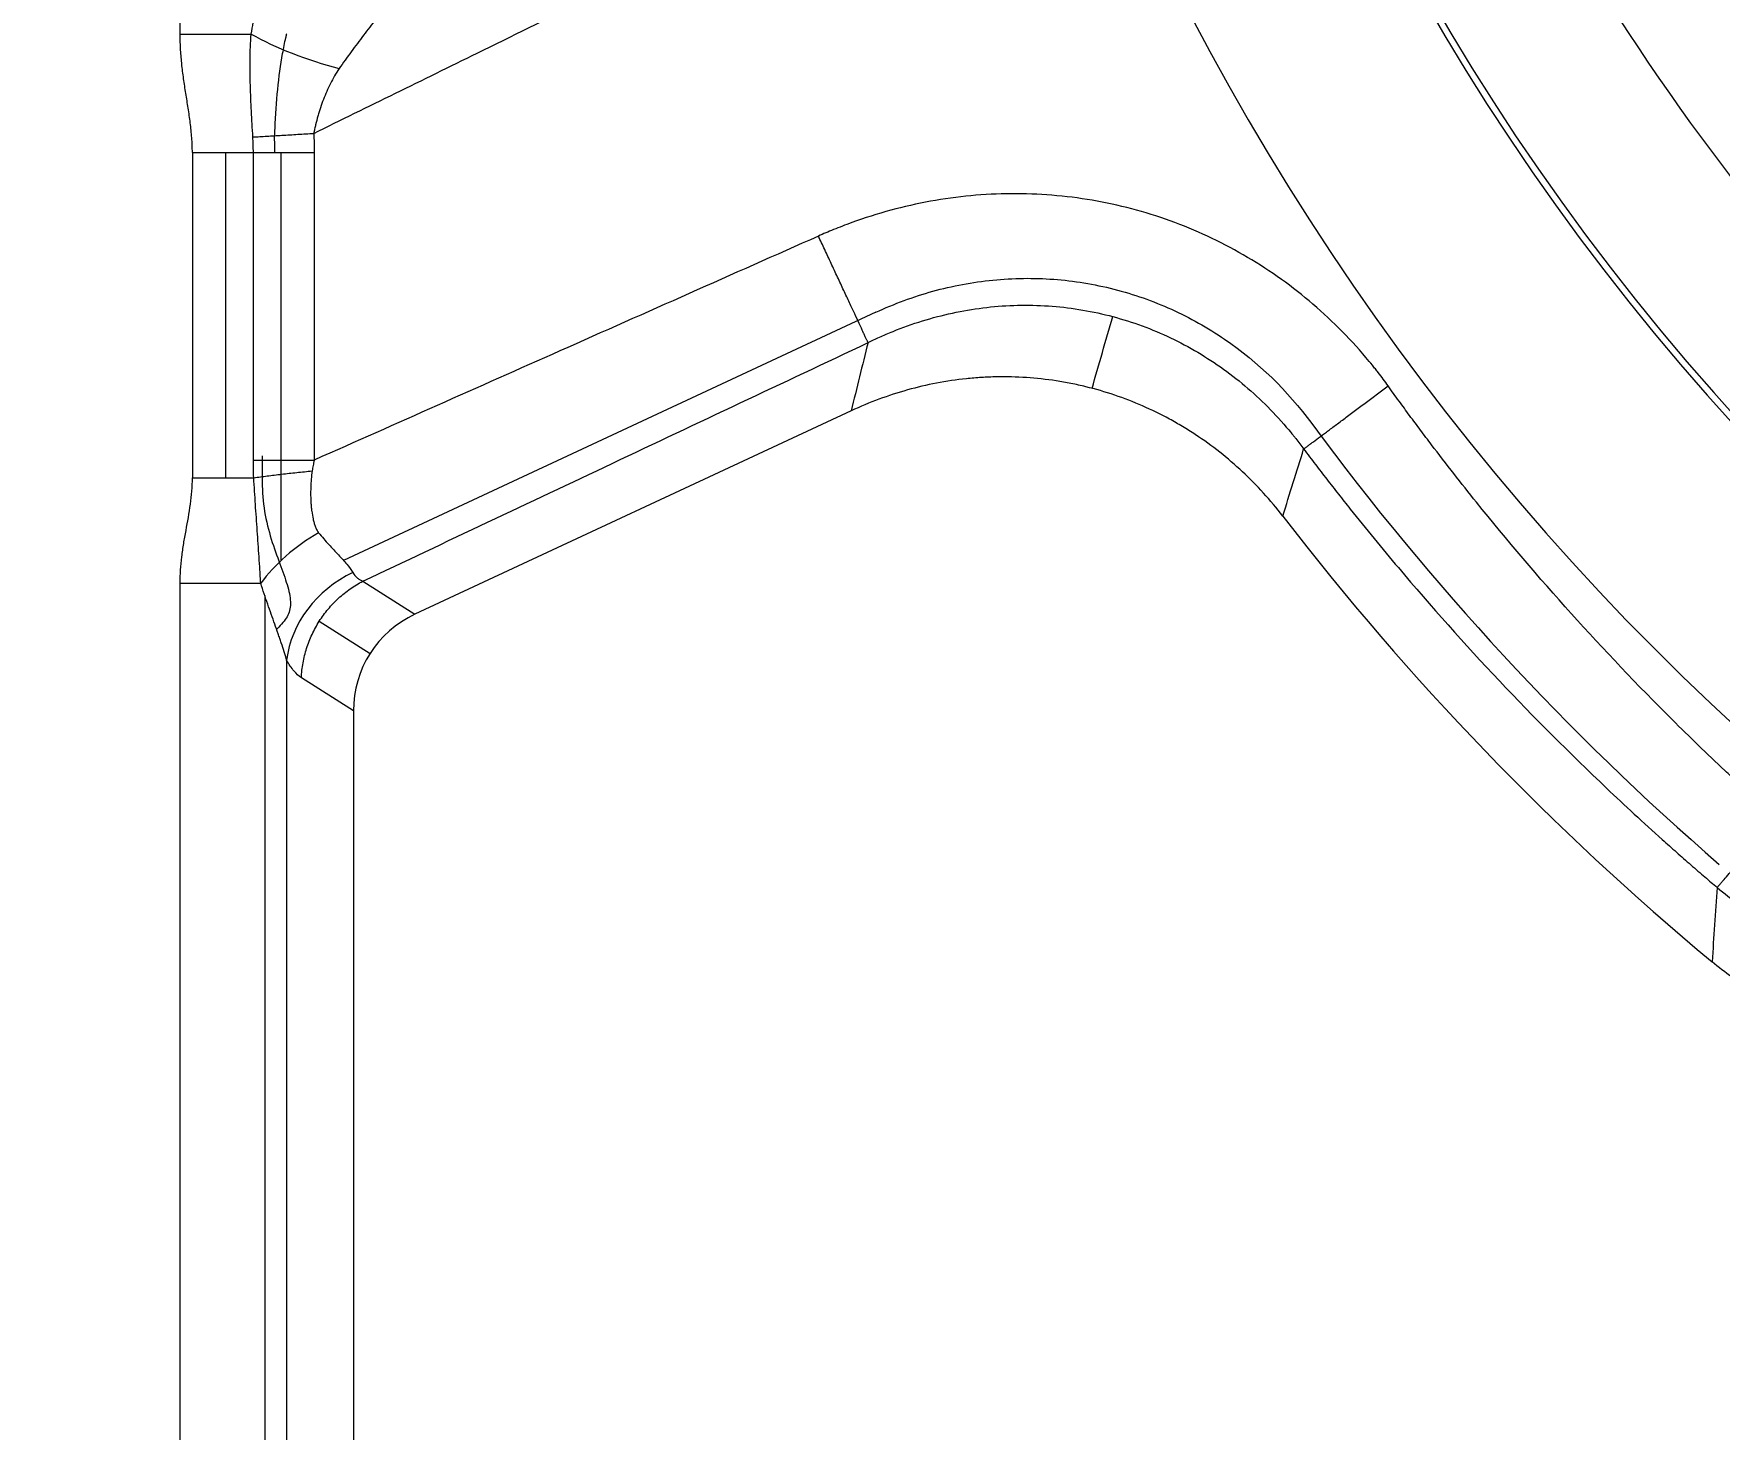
# Model space of a CAD drawing. Header units: millimetres. Extents: x 2234 to 3061, y 2092 to 2676.
# Drawn here: x 2640.5 to 2686.33, y 2404.33 to 2442.27 of the extents above; entities that cross this region are included whole.
import ezdxf

# ---------------------------------------------------------------- set-up
doc = ezdxf.new("R2010")
doc.units = ezdxf.units.MM
doc.layers.add('20', color=7, linetype='Continuous', true_color=0xffffff)
doc.layers.add('21', color=7, linetype='Continuous', true_color=0xffffff)
doc.layers.add('dim', color=82, linetype='Continuous', lineweight=9)
doc.styles.add('Capful-A', font='')
doc.styles.get('Capful-A').set_extended_font_data('Microsoft YaHei')
doc.dimstyles.new('Capful-A-2.5', dxfattribs={"dimscale": 2.5, "dimtxt": 2.5, "dimasz": 2.5, "dimexe": 1.5, "dimexo": 1, "dimgap": 1.5, "dimtad": 0, "dimdsep": 46, "dimtxsty": 'Capful-A', "dimcen": 0, "dimclrt": 2, "dimazin": 2, "dimtfac": 1, "dimtmove": 0, "dimatfit": 3, "dimfxl": 0, "dimtolj": 1, "dimtzin": 0, "dimarcsym": 0})

# ---------------------------------------------------------------- blocks, each defined once
blk = doc.blocks.new('*D45')
at = {"layer": 'Defpoints', "color": 0, "transparency": 16777216}
for p in [(2734.695, 2492.814), (2734.695, 2489.132), (2636.695, 2393.007)]:
    blk.add_point(p, dxfattribs=at)
at = {"layer": 'dim', "color": 0, "lineweight": -2, "transparency": 16777216}
blk.add_line((2734.695, 2490.382), (2734.695, 2492.814), dxfattribs=at)
at = {"layer": 'dim', "color": 2, "transparency": 16777216, "insert": (2734.695, 2498.51), "char_height": 6.25, "attachment_point": 5, "rotation": 90, "style": 'Capful-A', "bg_fill": 3, "box_fill_scale": 1.1, "bg_fill_color": 256, "bg_fill_true_color": 13158600, "bg_fill_transparency": 0}
blk.add_mtext('\\A1;98', dxfattribs=at)
blk = doc.blocks.new('*D46')
at = {"layer": 'Defpoints', "color": 0, "transparency": 16777216}
for p in [(2748.441, 2475.507), (2751.545, 2475.507), (2636.695, 2393.007)]:
    blk.add_point(p, dxfattribs=at)
at = {"layer": 'dim', "color": 0, "lineweight": -2, "transparency": 16777216}
blk.add_line((2749.69, 2475.507), (2751.545, 2475.507), dxfattribs=at)
at = {"layer": 'dim', "color": 2, "transparency": 16777216, "insert": (2760.564, 2475.507), "char_height": 6.25, "attachment_point": 5, "style": 'Capful-A', "bg_fill": 3, "box_fill_scale": 1.1, "bg_fill_color": 256, "bg_fill_true_color": 13158600, "bg_fill_transparency": 0}
blk.add_mtext('\\A1;82.5', dxfattribs=at)

msp = doc.modelspace()

# ---------------------------------------------------------------- linework, layer by layer
at = {"layer": '20', "color": 7, "linetype": 'Continuous', "lineweight": 18}
for p, q in [((2644.482, 2442.259), (2644.482, 2454.498)), ((2644.482, 2442.259), (2646.417, 2442.259)), ((2644.816, 2439.038), (2644.816, 2430.201)), ((2645.72, 2439.038), (2645.72, 2430.201)), ((2646.474, 2430.681), (2646.474, 2439.038)), ((2647.228, 2427.972), (2647.228, 2439.038)), ((2648.132, 2439.038), (2648.132, 2430.681)), ((2663.4, 2434.696), (2648.929, 2427.949)), ((2662.729, 2432.019), (2650.868, 2426.488)), ((2644.482, 2427.331), (2646.675, 2427.331)), ((2644.482, 2360.978), (2644.482, 2427.331)), ((2649.454, 2427.389), (2650.868, 2426.488)), ((2646.784, 2427), (2646.784, 2360.978)), ((2648.267, 2426.299), (2649.646, 2425.42)), ((2647.38, 2425.242), (2647.38, 2360.978)), ((2649.195, 2423.861), (2647.781, 2424.763)), ((2649.195, 2423.861), (2649.195, 2290.117))]:
    msp.add_line(p, q, dxfattribs=at)
for radius, start, end in [(65, 173.73013, 236.29588), (70.765, 177.24735, 232.7953), (73.856, 216.40785, 229.09577), (76, 217.58168, 230.28997)]:
    msp.add_arc((2734.695, 2475.507), radius, start, end, dxfattribs=at)
for centre, major_axis, ratio, start_param, end_param in [((2648.353, 2442.259), (-2.848, 0.944), 0.256694, 0.911718, 1.815485), ((2648.868, 2427.331), (-2.53, -1.612), 0.498959, 4.640747, 5.376774), ((2650.277, 2425.242), (-2.626, -1.451), 0.874774, 4.648631, 5.719668), ((2652.301, 2423.729), (2.655, -1.691), 0.953057, 2.595922, 3.687263)]:
    msp.add_ellipse(centre, major_axis=major_axis, ratio=ratio, start_param=start_param, end_param=end_param, dxfattribs=at)
for points, knots in [([(2646.417, 2442.259), (2646.452, 2442.47), (2646.489, 2442.679), (2646.565, 2443.097), (2646.605, 2443.304), (2646.686, 2443.718), (2646.727, 2443.923), (2646.811, 2444.333), (2646.854, 2444.536), (2646.939, 2444.941), (2646.982, 2445.143), (2647.046, 2445.443), (2647.067, 2445.542), (2647.11, 2445.741), (2647.131, 2445.84), (2647.172, 2446.035), (2647.193, 2446.132), (2647.233, 2446.324), (2647.253, 2446.42), (2647.291, 2446.608), (2647.31, 2446.7), (2647.346, 2446.884), (2647.363, 2446.974), (2647.38, 2447.062)], [0, 0, 0, 0, 0.125, 0.125, 0.25, 0.25, 0.375, 0.375, 0.5, 0.5, 0.625, 0.625, 0.6875, 0.6875, 0.75, 0.75, 0.8125, 0.8125, 0.875, 0.875, 0.9375, 0.9375, 1, 1, 1, 1]), ([(2648.116, 2439.561), (2649.598, 2440.288), (2651.08, 2441.015), (2653.503, 2442.205), (2654.444, 2442.667), (2655.856, 2443.359), (2656.327, 2443.59), (2657.033, 2443.937), (2657.268, 2444.052), (2657.739, 2444.283), (2657.975, 2444.399), (2658.208, 2444.514)], [0, 0, 0, 0, 0.440453, 0.440453, 0.720227, 0.720227, 0.860113, 0.860113, 0.930057, 0.930057, 1, 1, 1, 1]), ([(2651.403, 2444.676), (2651.36, 2444.617), (2651.314, 2444.557), (2651.22, 2444.434), (2651.172, 2444.372), (2651.072, 2444.245), (2651.021, 2444.18), (2650.917, 2444.05), (2650.865, 2443.984), (2650.757, 2443.85), (2650.703, 2443.783), (2650.621, 2443.68), (2650.593, 2443.646), (2650.538, 2443.577), (2650.51, 2443.543), (2650.371, 2443.37), (2650.259, 2443.231), (2650.034, 2442.949), (2649.921, 2442.806), (2649.695, 2442.519), (2649.582, 2442.374), (2649.357, 2442.079), (2649.246, 2441.931), (2649.024, 2441.629), (2648.915, 2441.476), (2648.807, 2441.321)], [0, 0, 0, 0, 0.0625, 0.0625, 0.125, 0.125, 0.1875, 0.1875, 0.25, 0.25, 0.3125, 0.3125, 0.34375, 0.34375, 0.375, 0.375, 0.5, 0.5, 0.625, 0.625, 0.75, 0.75, 0.875, 0.875, 1, 1, 1, 1]), ([(2644.816, 2439.038), (2644.816, 2439.174), (2644.81, 2439.308), (2644.791, 2439.577), (2644.776, 2439.711), (2644.743, 2439.979), (2644.723, 2440.113), (2644.682, 2440.38), (2644.638, 2440.646), (2644.597, 2440.913), (2644.559, 2441.181), (2644.542, 2441.315), (2644.499, 2441.717), (2644.482, 2441.987), (2644.482, 2442.259)], [0, 0, 0, 0, 0.125, 0.125, 0.25, 0.25, 0.375, 0.375, 0.5, 0.625, 0.625, 0.75, 0.75, 1, 1, 1, 1]), ([(2646.461, 2439.462), (2646.447, 2439.696), (2646.434, 2439.93), (2646.41, 2440.396), (2646.4, 2440.629), (2646.389, 2440.978), (2646.387, 2441.094), (2646.383, 2441.327), (2646.383, 2441.443), (2646.385, 2441.676), (2646.388, 2441.792), (2646.399, 2442.025), (2646.406, 2442.142), (2646.417, 2442.259)], [0, 0, 0, 0, 0.25, 0.25, 0.5, 0.5, 0.625, 0.625, 0.75, 0.75, 0.875, 0.875, 1, 1, 1, 1]), ([(2647.058, 2439.498), (2647.059, 2439.563), (2647.061, 2439.627), (2647.078, 2440.059), (2647.102, 2440.412), (2647.171, 2441.095), (2647.217, 2441.426), (2647.297, 2441.878), (2647.326, 2442.023), (2647.364, 2442.191), (2647.37, 2442.22), (2647.377, 2442.249)], [0, 0, 0, 0, 0.063332, 0.063332, 0.422746, 0.422746, 0.782161, 0.782161, 0.961868, 0.961868, 1, 1, 1, 1]), ([(2648.807, 2441.321), (2648.762, 2441.255), (2648.72, 2441.189), (2648.641, 2441.053), (2648.604, 2440.984), (2648.533, 2440.844), (2648.5, 2440.773), (2648.437, 2440.629), (2648.407, 2440.556), (2648.35, 2440.409), (2648.31, 2440.297), (2648.274, 2440.183), (2648.251, 2440.107), (2648.239, 2440.068), (2648.206, 2439.952), (2648.176, 2439.836), (2648.145, 2439.699), (2648.13, 2439.63), (2648.123, 2439.596), (2648.12, 2439.578), (2648.118, 2439.57), (2648.117, 2439.565), (2648.117, 2439.563), (2648.117, 2439.562), (2648.117, 2439.562), (2648.116, 2439.561), (2648.116, 2439.561)], [0, 0, 0, 0, 0.125, 0.125, 0.25, 0.25, 0.375, 0.375, 0.5, 0.5, 0.625, 0.6875, 0.6875, 0.75, 0.75, 0.875, 0.9375, 0.96875, 0.984375, 0.992188, 0.996094, 0.998047, 0.999023, 0.999512, 0.999512, 1, 1, 1, 1]), ([(2646.461, 2439.462), (2646.583, 2439.469), (2646.711, 2439.477), (2646.975, 2439.493), (2647.112, 2439.501), (2647.392, 2439.518), (2647.535, 2439.526), (2647.824, 2439.544), (2647.97, 2439.552), (2648.116, 2439.561)], [0, 0, 0, 0, 0.25, 0.25, 0.5, 0.5, 0.75, 0.75, 1, 1, 1, 1]), ([(2644.816, 2439.038), (2644.962, 2439.038), (2645.108, 2439.038), (2645.398, 2439.038), (2645.541, 2439.038), (2645.822, 2439.038), (2645.959, 2439.038), (2646.224, 2439.038), (2646.352, 2439.038), (2646.474, 2439.038)], [0, 0, 0, 0, 0.25, 0.25, 0.5, 0.5, 0.75, 0.75, 1, 1, 1, 1]), ([(2646.474, 2439.038), (2646.596, 2439.038), (2646.724, 2439.038), (2646.989, 2439.038), (2647.126, 2439.038), (2647.406, 2439.038), (2647.55, 2439.038), (2647.839, 2439.038), (2647.986, 2439.038), (2648.132, 2439.038)], [0, 0, 0, 0, 0.25, 0.25, 0.5, 0.5, 0.75, 0.75, 1, 1, 1, 1]), ([(2677.33, 2432.695), (2677.243, 2432.816), (2677.155, 2432.934), (2677.033, 2433.091), (2677.008, 2433.123), (2676.956, 2433.189), (2676.929, 2433.223), (2676.844, 2433.327), (2676.786, 2433.397), (2676.494, 2433.744), (2676.246, 2434.012), (2675.472, 2434.784), (2674.912, 2435.253), (2673.717, 2436.089), (2673.083, 2436.456), (2671.757, 2437.072), (2671.065, 2437.321), (2669.648, 2437.695), (2668.921, 2437.819), (2667.456, 2437.939), (2666.717, 2437.934), (2665.25, 2437.796), (2664.522, 2437.664), (2663.448, 2437.373), (2663.092, 2437.26), (2662.658, 2437.102), (2662.572, 2437.07), (2662.407, 2437.006), (2662.327, 2436.974), (2662.102, 2436.883), (2661.976, 2436.829), (2661.839, 2436.768)], [0, 0, 0, 0, 0.03125, 0.03125, 0.039062, 0.039062, 0.046875, 0.046875, 0.0625, 0.0625, 0.125, 0.125, 0.25, 0.25, 0.375, 0.375, 0.5, 0.5, 0.625, 0.625, 0.75, 0.75, 0.875, 0.875, 0.9375, 0.9375, 0.953125, 0.953125, 0.96875, 0.96875, 1, 1, 1, 1]), ([(2661.839, 2436.768), (2659.497, 2435.729), (2657.153, 2434.687), (2652.584, 2432.658), (2650.358, 2431.67), (2648.132, 2430.681)], [0, 0, 0, 0, 0.51286, 0.51286, 1, 1, 1, 1]), ([(2663.4, 2434.696), (2663.905, 2434.932), (2664.422, 2435.122), (2665.482, 2435.415), (2666.026, 2435.518), (2667.137, 2435.628), (2667.689, 2435.635), (2668.786, 2435.553), (2669.332, 2435.464), (2670.414, 2435.189), (2670.934, 2435.005), (2671.687, 2434.665), (2671.933, 2434.54), (2672.415, 2434.269), (2672.652, 2434.122), (2673.803, 2433.337), (2674.592, 2432.571), (2675.255, 2431.671)], [0, 0, 0, 0, 0.124776, 0.124776, 0.249779, 0.249779, 0.374782, 0.374782, 0.499785, 0.499785, 0.624788, 0.624788, 0.687289, 0.687289, 0.749791, 0.749791, 1, 1, 1, 1]), ([(2663.189, 2433.873), (2663.291, 2433.924), (2663.386, 2433.969), (2663.554, 2434.045), (2663.615, 2434.072), (2663.739, 2434.125), (2663.803, 2434.152), (2664.129, 2434.284), (2664.397, 2434.38), (2665.206, 2434.629), (2665.756, 2434.748), (2666.868, 2434.887), (2667.428, 2434.907), (2668.544, 2434.845), (2669.098, 2434.763), (2670.183, 2434.5), (2670.713, 2434.318), (2671.733, 2433.862), (2672.222, 2433.587), (2673.147, 2432.953), (2673.581, 2432.594), (2674.184, 2432), (2674.377, 2431.793), (2674.606, 2431.525), (2674.652, 2431.471), (2674.718, 2431.39), (2674.739, 2431.363), (2674.78, 2431.312), (2674.799, 2431.288), (2674.895, 2431.167), (2674.965, 2431.075), (2675.033, 2430.981)], [0, 0, 0, 0, 0.03125, 0.03125, 0.046875, 0.046875, 0.0625, 0.0625, 0.125, 0.125, 0.25, 0.25, 0.375, 0.375, 0.5, 0.5, 0.625, 0.625, 0.75, 0.75, 0.875, 0.875, 0.9375, 0.9375, 0.953125, 0.953125, 0.960938, 0.960938, 0.96875, 0.96875, 1, 1, 1, 1]), ([(2649.454, 2427.389), (2651.714, 2428.456), (2653.975, 2429.523), (2658.553, 2431.685), (2660.872, 2432.779), (2663.189, 2433.873)], [0, 0, 0, 0, 0.493676, 0.493676, 1, 1, 1, 1]), ([(2674.466, 2429.155), (2674.299, 2429.373), (2673.948, 2429.792), (2673.376, 2430.371), (2672.965, 2430.725), (2672.538, 2431.061), (2672.316, 2431.221), (2672.029, 2431.41), (2671.972, 2431.447), (2671.856, 2431.52), (2671.681, 2431.628), (2671.503, 2431.729), (2671.145, 2431.924), (2670.657, 2432.162), (2670.152, 2432.357), (2669.637, 2432.531), (2669.375, 2432.608), (2669.041, 2432.689), (2668.974, 2432.705), (2668.84, 2432.734), (2668.639, 2432.776), (2668.438, 2432.812), (2668.035, 2432.874), (2667.495, 2432.933), (2666.953, 2432.946), (2666.545, 2432.939), (2666.409, 2432.933), (2666.204, 2432.921), (2666.136, 2432.916), (2665.999, 2432.904), (2665.931, 2432.898), (2665.589, 2432.862), (2665.319, 2432.822), (2664.785, 2432.72), (2664.257, 2432.596), (2663.483, 2432.345), (2662.978, 2432.135), (2662.729, 2432.019)], [0, 0, 0, 0, 0.0625, 0.125, 0.1875, 0.1875, 0.25, 0.25, 0.265625, 0.265625, 0.28125, 0.3125, 0.3125, 0.375, 0.4375, 0.4375, 0.5, 0.5, 0.515625, 0.515625, 0.53125, 0.5625, 0.5625, 0.625, 0.6875, 0.6875, 0.71875, 0.71875, 0.734375, 0.734375, 0.75, 0.75, 0.8125, 0.8125, 0.875, 0.9375, 1, 1, 1, 1]), ([(2687.896, 2420.948), (2687.794, 2421.039), (2687.688, 2421.135), (2687.519, 2421.288), (2687.461, 2421.34), (2687.342, 2421.448), (2687.281, 2421.504), (2687.097, 2421.673), (2686.972, 2421.787), (2686.727, 2422.015), (2686.605, 2422.128), (2686.242, 2422.47), (2686.002, 2422.698), (2685.525, 2423.159), (2685.288, 2423.392), (2684.111, 2424.561), (2683.197, 2425.522), (2681.423, 2427.492), (2680.563, 2428.501), (2679.318, 2430.049), (2678.91, 2430.57), (2678.409, 2431.229), (2678.309, 2431.361), (2678.111, 2431.626), (2678.012, 2431.759), (2677.818, 2432.021), (2677.723, 2432.152), (2677.528, 2432.419), (2677.43, 2432.555), (2677.33, 2432.695)], [0, 0, 0, 0, 0.03125, 0.03125, 0.046875, 0.046875, 0.0625, 0.0625, 0.09375, 0.09375, 0.125, 0.125, 0.1875, 0.1875, 0.25, 0.25, 0.5, 0.5, 0.75, 0.75, 0.875, 0.875, 0.90625, 0.90625, 0.9375, 0.9375, 0.96875, 0.96875, 1, 1, 1, 1]), ([(2675.033, 2430.981), (2675.141, 2430.838), (2675.246, 2430.699), (2675.455, 2430.426), (2675.558, 2430.293), (2675.765, 2430.025), (2675.871, 2429.89), (2676.084, 2429.619), (2676.191, 2429.484), (2676.728, 2428.812), (2677.164, 2428.281), (2678.495, 2426.705), (2679.412, 2425.678), (2681.299, 2423.679), (2682.271, 2422.706), (2683.518, 2421.524), (2683.769, 2421.289), (2684.274, 2420.824), (2684.528, 2420.593), (2684.912, 2420.249), (2685.041, 2420.134), (2685.3, 2419.905), (2685.431, 2419.789), (2685.626, 2419.619), (2685.691, 2419.563), (2685.817, 2419.454), (2685.878, 2419.401), (2686.057, 2419.248), (2686.169, 2419.152), (2686.277, 2419.061)], [0, 0, 0, 0, 0.03125, 0.03125, 0.0625, 0.0625, 0.09375, 0.09375, 0.125, 0.125, 0.25, 0.25, 0.5, 0.5, 0.75, 0.75, 0.8125, 0.8125, 0.875, 0.875, 0.90625, 0.90625, 0.9375, 0.9375, 0.953125, 0.953125, 0.96875, 0.96875, 1, 1, 1, 1]), ([(2646.474, 2430.681), (2646.596, 2430.681), (2646.724, 2430.681), (2646.989, 2430.681), (2647.126, 2430.681), (2647.406, 2430.681), (2647.55, 2430.681), (2647.839, 2430.681), (2647.986, 2430.681), (2648.132, 2430.681)], [0, 0, 0, 0, 0.25, 0.25, 0.5, 0.5, 0.75, 0.75, 1, 1, 1, 1]), ([(2646.718, 2430.791), (2646.718, 2430.657), (2646.718, 2430.522), (2646.718, 2430.253), (2646.716, 2430.118), (2646.722, 2429.715), (2646.749, 2429.449), (2646.846, 2428.922), (2646.915, 2428.675), (2647.065, 2428.209), (2647.148, 2427.988), (2647.296, 2427.585), (2647.362, 2427.4), (2647.456, 2427.062), (2647.482, 2426.912), (2647.481, 2426.644), (2647.452, 2426.525), (2647.329, 2426.32), (2647.238, 2426.211), (2647.121, 2426.092)], [0, 0, 0, 0, 0.0625, 0.0625, 0.125, 0.125, 0.25, 0.25, 0.375, 0.375, 0.5, 0.5, 0.625, 0.625, 0.75, 0.75, 0.875, 0.875, 1, 1, 1, 1]), ([(2648.132, 2430.681), (2648.129, 2430.669), (2648.126, 2430.657), (2648.12, 2430.632), (2648.111, 2430.596), (2648.103, 2430.559), (2648.088, 2430.485), (2648.079, 2430.435), (2648.073, 2430.385)], [0, 0, 0, 0, 0.125, 0.125, 0.25, 0.5, 0.5, 1, 1, 1, 1]), ([(2644.482, 2427.331), (2644.482, 2427.452), (2644.486, 2427.572), (2644.502, 2427.812), (2644.514, 2427.932), (2644.544, 2428.171), (2644.561, 2428.29), (2644.6, 2428.528), (2644.622, 2428.647), (2644.686, 2429.003), (2644.731, 2429.24), (2644.78, 2429.598), (2644.793, 2429.718), (2644.811, 2429.959), (2644.816, 2430.08), (2644.816, 2430.201)], [0, 0, 0, 0, 0.125, 0.125, 0.25, 0.25, 0.375, 0.375, 0.5, 0.5, 0.75, 0.75, 0.875, 0.875, 1, 1, 1, 1]), ([(2644.816, 2430.201), (2644.963, 2430.201), (2645.111, 2430.201), (2645.403, 2430.201), (2645.547, 2430.201), (2645.829, 2430.201), (2645.967, 2430.201), (2646.234, 2430.201), (2646.363, 2430.201), (2646.485, 2430.201)], [0, 0, 0, 0, 0.25, 0.25, 0.5, 0.5, 0.75, 0.75, 1, 1, 1, 1]), ([(2646.485, 2430.201), (2646.602, 2430.217), (2646.724, 2430.234), (2646.978, 2430.266), (2647.109, 2430.281), (2647.377, 2430.313), (2647.514, 2430.328), (2647.792, 2430.357), (2647.932, 2430.372), (2648.073, 2430.385)], [0, 0, 0, 0, 0.25, 0.25, 0.5, 0.5, 0.75, 0.75, 1, 1, 1, 1]), ([(2646.675, 2427.331), (2646.671, 2427.392), (2646.667, 2427.452), (2646.66, 2427.572), (2646.657, 2427.632), (2646.646, 2427.811), (2646.638, 2427.93), (2646.622, 2428.167), (2646.614, 2428.285), (2646.597, 2428.522), (2646.589, 2428.64), (2646.572, 2428.878), (2646.564, 2428.997), (2646.547, 2429.236), (2646.539, 2429.355), (2646.523, 2429.596), (2646.515, 2429.716), (2646.5, 2429.958), (2646.493, 2430.079), (2646.485, 2430.201)], [0, 0, 0, 0, 0.0625, 0.0625, 0.125, 0.125, 0.25, 0.25, 0.375, 0.375, 0.5, 0.5, 0.625, 0.625, 0.75, 0.75, 0.875, 0.875, 1, 1, 1, 1]), ([(2648.073, 2430.385), (2648.063, 2430.311), (2648.055, 2430.236), (2648.043, 2430.087), (2648.038, 2430.013), (2648.032, 2429.865), (2648.031, 2429.792), (2648.033, 2429.646), (2648.035, 2429.574), (2648.043, 2429.465), (2648.046, 2429.429), (2648.053, 2429.358), (2648.057, 2429.322), (2648.071, 2429.216), (2648.084, 2429.147), (2648.106, 2429.046), (2648.115, 2429.013), (2648.134, 2428.947), (2648.144, 2428.915), (2648.168, 2428.852), (2648.181, 2428.821), (2648.203, 2428.776), (2648.211, 2428.761), (2648.223, 2428.74), (2648.228, 2428.733), (2648.237, 2428.719), (2648.242, 2428.712), (2648.247, 2428.706)], [0, 0, 0, 0, 0.125, 0.125, 0.25, 0.25, 0.375, 0.375, 0.5, 0.5, 0.5625, 0.5625, 0.625, 0.625, 0.75, 0.75, 0.8125, 0.8125, 0.875, 0.875, 0.9375, 0.9375, 0.96875, 0.96875, 0.984375, 0.984375, 1, 1, 1, 1]), ([(2648.247, 2428.706), (2648.293, 2428.648), (2648.34, 2428.593), (2648.433, 2428.486), (2648.479, 2428.435), (2648.616, 2428.286), (2648.704, 2428.193), (2648.828, 2428.06), (2648.868, 2428.017), (2648.944, 2427.932), (2648.98, 2427.891), (2649.079, 2427.772), (2649.135, 2427.697), (2649.178, 2427.627)], [0, 0, 0, 0, 0.125, 0.125, 0.25, 0.25, 0.5, 0.5, 0.625, 0.625, 0.75, 0.75, 1, 1, 1, 1]), ([(2647.38, 2425.242), (2647.359, 2425.316), (2647.337, 2425.392), (2647.288, 2425.547), (2647.262, 2425.627), (2647.22, 2425.75), (2647.206, 2425.792), (2647.177, 2425.875), (2647.163, 2425.918), (2647.118, 2426.046), (2647.087, 2426.133), (2646.994, 2426.396), (2646.929, 2426.577), (2646.801, 2426.947), (2646.737, 2427.137), (2646.675, 2427.331)], [0, 0, 0, 0, 0.125, 0.125, 0.25, 0.25, 0.3125, 0.3125, 0.375, 0.375, 0.5, 0.5, 0.75, 0.75, 1, 1, 1, 1]), ([(2647.781, 2424.763), (2647.786, 2424.897), (2647.801, 2425.032), (2647.848, 2425.298), (2647.881, 2425.431), (2647.963, 2425.69), (2648.013, 2425.817), (2648.128, 2426.064), (2648.194, 2426.184), (2648.34, 2426.414), (2648.421, 2426.524), (2648.596, 2426.733), (2648.69, 2426.832), (2648.891, 2427.016), (2648.997, 2427.101), (2649.219, 2427.257), (2649.334, 2427.327), (2649.454, 2427.389)], [0, 0, 0, 0, 0.125, 0.125, 0.25, 0.25, 0.375, 0.375, 0.5, 0.5, 0.625, 0.625, 0.75, 0.75, 0.875, 0.875, 1, 1, 1, 1]), ([(2649.178, 2427.627), (2649.216, 2427.563), (2649.258, 2427.512), (2649.327, 2427.453), (2649.363, 2427.428), (2649.408, 2427.406), (2649.431, 2427.397), (2649.442, 2427.393), (2649.448, 2427.391), (2649.45, 2427.39), (2649.452, 2427.389), (2649.453, 2427.389), (2649.454, 2427.389)], [0, 0, 0, 0, 0.5, 0.5, 0.75, 0.875, 0.9375, 0.96875, 0.984375, 0.992188, 0.992188, 1, 1, 1, 1]), ([(2647.781, 2424.763), (2647.711, 2424.807), (2647.643, 2424.869), (2647.509, 2425.029), (2647.443, 2425.126), (2647.38, 2425.242)], [0, 0, 0, 0, 0.5, 0.5, 1, 1, 1, 1]), ([(2686.277, 2419.061), (2686.657, 2418.744), (2687.061, 2418.457), (2687.91, 2417.944), (2688.355, 2417.719), (2689.733, 2417.15), (2690.708, 2416.913), (2691.696, 2416.827)], [0, 0, 0, 0, 0.25, 0.25, 0.5, 0.5, 1, 1, 1, 1]), ([(2696.392, 2415.718), (2696.184, 2415.621), (2695.764, 2415.443), (2695.122, 2415.221), (2694.467, 2415.045), (2694.021, 2414.958), (2693.684, 2414.904), (2693.515, 2414.88), (2693.344, 2414.861), (2693.23, 2414.849), (2693.173, 2414.844), (2692.888, 2414.819), (2692.433, 2414.796), (2691.754, 2414.81), (2691.079, 2414.873), (2690.631, 2414.946), (2690.296, 2415.014), (2690.184, 2415.039), (2690.017, 2415.079), (2689.961, 2415.092), (2689.85, 2415.121), (2689.574, 2415.195), (2689.087, 2415.35), (2688.456, 2415.6), (2687.844, 2415.894), (2687.448, 2416.119), (2687.205, 2416.27), (2687.157, 2416.3), (2687.06, 2416.362), (2687.012, 2416.393), (2686.869, 2416.489), (2686.775, 2416.554), (2686.496, 2416.755), (2686.315, 2416.895), (2686.139, 2417.041)], [0, 0, 0, 0, 0.0625, 0.125, 0.1875, 0.25, 0.25, 0.28125, 0.296875, 0.296875, 0.3125, 0.3125, 0.375, 0.4375, 0.5, 0.5625, 0.5625, 0.59375, 0.59375, 0.609375, 0.609375, 0.625, 0.6875, 0.75, 0.8125, 0.875, 0.875, 0.890625, 0.890625, 0.90625, 0.90625, 0.9375, 0.9375, 1, 1, 1, 1])]:
    msp.add_open_spline(points, degree=3, knots=knots, dxfattribs=at)
for points in [[(2647.377, 2442.249), (2647.379, 2442.256), (2647.38, 2442.263), (2647.382, 2442.269)], [(2646.474, 2439.038), (2646.474, 2439.18), (2646.469, 2439.321), (2646.461, 2439.462)], [(2647.038, 2439.497), (2647.047, 2439.344), (2647.05, 2439.191), (2647.051, 2439.038)], [(2648.116, 2439.561), (2648.127, 2439.387), (2648.132, 2439.213), (2648.132, 2439.038)], [(2669.28, 2432.629), (2669.465, 2433.278), (2669.652, 2433.928), (2669.844, 2434.58)], [(2663.189, 2433.873), (2663.033, 2433.254), (2662.88, 2432.636), (2662.729, 2432.019)], [(2674.466, 2429.155), (2674.652, 2429.764), (2674.841, 2430.372), (2675.033, 2430.981)], [(2646.485, 2430.201), (2646.478, 2430.361), (2646.474, 2430.521), (2646.474, 2430.681)], [(2647.228, 2427.972), (2647.229, 2427.965), (2647.23, 2427.959), (2647.231, 2427.952)], [(2648.266, 2426.299), (2648.266, 2426.299), (2648.266, 2426.3), (2648.266, 2426.3)], [(2686.277, 2419.061), (2686.229, 2418.386), (2686.183, 2417.712), (2686.139, 2417.041)]]:
    msp.add_open_spline(points, degree=3, dxfattribs=at)
for points in [[(2663.189, 2433.873), (2662.911, 2434.469), (2661.839, 2436.768)], [(2675.033, 2430.981), (2675.505, 2431.333), (2677.33, 2432.695)], [(2686.277, 2419.061), (2686.61, 2419.449), (2687.896, 2420.948)]]:
    msp.add_rational_spline(points, [1, 0.793353340291, 1], degree=2, dxfattribs=at)
at = {"layer": '21', "color": 7, "linetype": 'Continuous', "lineweight": 18}
msp.add_circle((2734.695, 2475.507), 57.383, dxfattribs=at)
msp.add_circle((2734.695, 2475.507), 57.383, dxfattribs=at)
for radius, start, end in [(65, 173.73013, 236.29588), (64.82, 173.61574, 236.41005), (57.886, 210.55686, 241.31161), (57.998, 210.67738, 241.08063), (60.72, 210.32367, 240.37492)]:
    msp.add_arc((2734.695, 2475.507), radius, start, end, dxfattribs=at)

# ---------------------------------------------------------------- next in the draw order: dimensions: what is measured, and where the dimension line sits
at = {"layer": 'dim'}
dim = msp.add_ordinate_dim(feature_location=(2734.695, 2489.132), offset=(0, 3.682), dtype=1, origin=(2636.695, 2393.007), dimstyle='Capful-A-2.5', override={"dimasz": 2, "dimexe": 0.49975, "dimexo": 0.49975, "dimgap": 0.49975}, dxfattribs=at)
dim.commit()
dim.dimension.update_dxf_attribs({"geometry": '*D45', "text_midpoint": (2734.695, 2498.51)})

# ---------------------------------------------------------------- next in the draw order: dimensions: what is measured, and where the dimension line sits
dim = msp.add_ordinate_dim(feature_location=(2748.441, 2475.507), offset=(3.104, 0), dtype=0, origin=(2636.695, 2393.007), dimstyle='Capful-A-2.5', override={"dimasz": 2, "dimexe": 0.49975, "dimexo": 0.49975, "dimgap": 0.49975}, dxfattribs=at)
dim.commit()
dim.dimension.update_dxf_attribs({"geometry": '*D46', "text_midpoint": (2760.564, 2475.507)})

doc.saveas('drawing.dxf')
